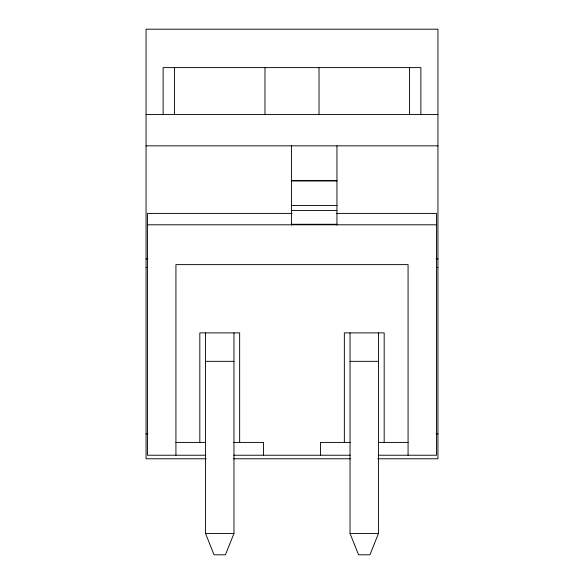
<?xml version="1.0" encoding="UTF-8"?>
<svg xmlns="http://www.w3.org/2000/svg" width="584" height="584" viewBox="0 0 584 584"><rect width="100%" height="100%" fill="white"/><g stroke="black" fill="none" stroke-linecap="round" stroke-linejoin="round"><path stroke-width="0.88" d="M233.965 332.895L233.965 533.462L225.431 554.8L214.051 554.8L205.517 533.462L205.517 332.895M378.483 332.895L378.483 533.462L369.949 554.8L358.569 554.8L350.035 533.462L350.035 332.895M146.058 114.544L437.942 114.544M146.058 145.839L437.942 145.839M291.431 180.507L336.953 180.507M291.431 180.989L336.953 180.989M291.431 205.553L336.953 205.553M291.431 210.474L336.953 210.474M292 213.408L147.475 213.408L147.475 455.228L205.831 455.228M336.223 213.408L436.525 213.408L436.525 455.228L378.169 455.228M291.431 224.271L336.953 224.271M147.475 224.789L436.525 224.789M146.058 258.931L147.876 258.931M436.124 258.931L437.942 258.931M146.058 267.465L147.475 267.465M436.525 267.465L437.942 267.465M205.517 361.343L233.965 361.343M350.035 361.343L378.483 361.343M146.058 433.89L147.876 433.89M436.124 433.89L437.942 433.89M175.93 442.424L205.736 442.424M233.739 442.424L263.552 442.424L263.552 455.228M350.261 442.424L320.448 442.424L320.448 455.228M378.264 442.424L408.07 442.424M233.739 455.228L350.261 455.228M206.254 458.783L146.058 458.783L146.058 29.2L437.942 29.2L437.942 458.783L377.746 458.783M233.622 458.783L350.378 458.783M205.517 533.462L233.965 533.462M350.035 533.462L378.483 533.462M420.874 114.544L420.874 67.605L163.126 67.605L163.126 114.544M409.494 67.605L409.494 114.544M408.07 455.228L408.07 264.618L175.93 264.618L175.93 455.228M384.177 442.424L384.177 332.895L344.348 332.895L344.348 442.424M336.953 145.839L336.953 225.117M319.025 67.605L319.025 114.544M291.431 145.839L291.431 225.117M264.975 67.605L264.975 114.544M239.652 442.424L239.652 332.895L199.823 332.895L199.823 442.424M174.507 67.605L174.507 114.544"/></g></svg>
